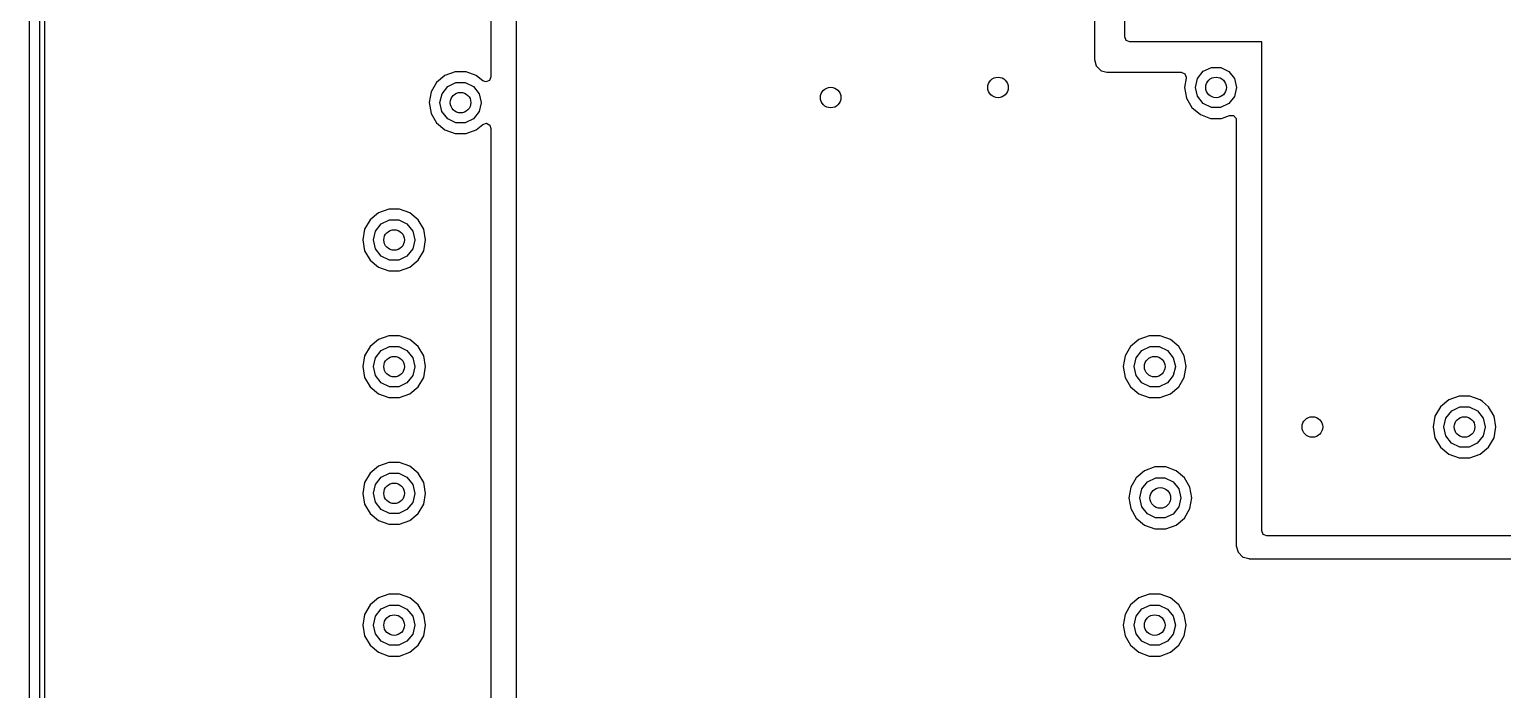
# Model space of a CAD drawing. Extents: x 2.01 to 4.77, y -4.11 to -1.35.
# Drawn here: x 2.014 to 2.586, y -3.513 to -3.257 of the extents above; entities that cross this region are included whole.
import ezdxf

# ---------------------------------------------------------------- set-up
doc = ezdxf.new("R2010")
doc.units = 0
doc.header["$MEASUREMENT"] = 0
doc.layers.add('BLACK', color=7, linetype='CONTINUOUS')

msp = doc.modelspace()

# ---------------------------------------------------------------- linework, layer by layer
at = {"layer": 'BLACK', "linetype": 'CONTINUOUS'}
for p, q in [((2.01374, -3.95082), (2.01374, -1.51381)), ((2.01768, -1.51381), (2.01768, -3.95082)), ((2.01971, -3.94988), (2.01971, -1.51476)), ((2.20276, -3.61508), (2.20276, -2.79887)), ((2.43898, -3.25985), (2.43898, -3.09843)), ((2.42716, -3.15731), (2.42716, -3.26862)), ((2.19291, -3.20817), (2.19291, -3.27545)), ((2.43955, -3.26124), (2.43898, -3.25985)), ((2.44094, -3.26181), (2.43955, -3.26124)), ((2.49213, -3.26181), (2.44094, -3.26181)), ((2.49213, -3.45178), (2.49213, -3.26181)), ((2.42716, -3.26862), (2.42783, -3.27112)), ((2.42783, -3.27112), (2.42966, -3.27295)), ((2.175, -3.27486), (2.17175, -3.27759)), ((2.17898, -3.27341), (2.175, -3.27486)), ((2.18322, -3.27341), (2.17898, -3.27341)), ((2.1872, -3.27486), (2.18322, -3.27341)), ((2.18734, -3.27497), (2.1872, -3.27486)), ((2.18969, -3.27695), (2.18734, -3.27497)), ((2.19234, -3.27683), (2.19095, -3.27741)), ((2.19291, -3.27545), (2.19234, -3.27683)), ((2.42966, -3.27295), (2.42991, -3.27302)), ((2.42991, -3.27302), (2.43204, -3.27359)), ((2.43204, -3.27359), (2.43204, -3.27359)), ((2.43204, -3.27359), (2.43216, -3.27362)), ((2.43216, -3.27362), (2.46091, -3.27362)), ((2.46091, -3.27362), (2.4623, -3.2742)), ((2.46284, -3.27592), (2.4622, -3.27953)), ((2.4623, -3.2742), (2.46287, -3.27558)), ((2.46287, -3.27558), (2.46284, -3.27592)), ((2.46641, -3.27951), (2.46721, -3.27605)), ((2.46721, -3.27605), (2.46943, -3.27327)), ((2.46943, -3.27327), (2.47264, -3.27173)), ((2.47264, -3.27173), (2.4762, -3.27173)), ((2.4762, -3.27173), (2.4794, -3.27328)), ((2.4794, -3.27328), (2.48162, -3.27606)), ((2.48162, -3.27606), (2.48241, -3.27953)), ((2.16963, -3.28126), (2.1689, -3.28543)), ((2.17175, -3.27759), (2.16963, -3.28126)), ((2.1731, -3.28542), (2.1739, -3.28195)), ((2.1739, -3.28195), (2.17612, -3.27917)), ((2.17612, -3.27917), (2.17933, -3.27763)), ((2.17933, -3.27763), (2.18289, -3.27764)), ((2.18289, -3.27764), (2.18609, -3.27918)), ((2.18609, -3.27918), (2.18831, -3.28196)), ((2.18831, -3.28196), (2.1891, -3.28543)), ((2.19095, -3.27741), (2.18969, -3.27695)), ((2.4622, -3.27953), (2.46294, -3.2837)), ((2.46719, -3.28298), (2.46641, -3.27951)), ((2.48241, -3.27956), (2.48161, -3.28302)), ((2.48241, -3.27953), (2.48241, -3.27956)), ((2.1689, -3.28543), (2.16963, -3.28961)), ((2.17389, -3.28889), (2.1731, -3.28542)), ((2.1891, -3.28546), (2.1883, -3.28893)), ((2.1891, -3.28543), (2.1891, -3.28546)), ((2.46294, -3.2837), (2.46506, -3.28737)), ((2.46506, -3.28737), (2.46831, -3.2901)), ((2.46941, -3.28577), (2.46719, -3.28298)), ((2.47261, -3.28732), (2.46941, -3.28577)), ((2.47617, -3.28733), (2.47261, -3.28732)), ((2.47938, -3.2858), (2.47617, -3.28733)), ((2.48161, -3.28302), (2.47938, -3.2858)), ((2.16963, -3.28961), (2.17175, -3.29328)), ((2.17175, -3.29328), (2.175, -3.296)), ((2.1761, -3.29168), (2.17389, -3.28889)), ((2.1793, -3.29323), (2.1761, -3.29168)), ((2.18286, -3.29324), (2.1793, -3.29323)), ((2.18607, -3.2917), (2.18286, -3.29324)), ((2.1883, -3.28893), (2.18607, -3.2917)), ((2.18782, -3.29548), (2.18969, -3.29392)), ((2.18969, -3.29392), (2.19112, -3.29346)), ((2.19112, -3.29346), (2.19245, -3.29416)), ((2.46831, -3.2901), (2.47229, -3.29155)), ((2.47229, -3.29155), (2.47653, -3.29155)), ((2.47653, -3.29155), (2.47965, -3.29041)), ((2.47965, -3.29041), (2.48115, -3.29048)), ((2.48115, -3.29048), (2.48217, -3.29158)), ((2.48217, -3.29158), (2.48228, -3.29225)), ((2.48228, -3.29225), (2.48228, -3.4576)), ((2.175, -3.296), (2.17898, -3.29745)), ((2.17898, -3.29745), (2.18322, -3.29745)), ((2.18322, -3.29745), (2.1872, -3.296)), ((2.1872, -3.296), (2.18782, -3.29548)), ((2.19245, -3.29416), (2.19291, -3.29542)), ((2.19291, -3.29542), (2.19291, -3.60498)), ((2.14922, -3.32821), (2.14597, -3.33093)), ((2.1532, -3.32676), (2.14922, -3.32821)), ((2.15744, -3.32676), (2.1532, -3.32676)), ((2.16142, -3.32821), (2.15744, -3.32676)), ((2.16467, -3.33093), (2.16142, -3.32821)), ((2.14597, -3.33093), (2.14385, -3.33461)), ((2.14812, -3.3353), (2.15034, -3.33252)), ((2.15034, -3.33252), (2.15355, -3.33098)), ((2.15355, -3.33098), (2.15711, -3.33098)), ((2.15711, -3.33098), (2.16031, -3.33253)), ((2.16031, -3.33253), (2.16253, -3.33531)), ((2.16679, -3.33461), (2.16467, -3.33093)), ((2.14385, -3.33461), (2.14312, -3.33878)), ((2.14312, -3.33878), (2.14385, -3.34295)), ((2.14732, -3.33877), (2.14812, -3.3353)), ((2.14811, -3.34224), (2.14732, -3.33877)), ((2.16332, -3.33881), (2.16252, -3.34227)), ((2.16253, -3.33531), (2.16332, -3.33878)), ((2.16332, -3.33878), (2.16332, -3.33881)), ((2.16753, -3.33878), (2.16679, -3.33461)), ((2.16679, -3.34295), (2.16753, -3.33878)), ((2.14385, -3.34295), (2.14597, -3.34662)), ((2.15032, -3.34502), (2.14811, -3.34224)), ((2.15352, -3.34657), (2.15032, -3.34502)), ((2.16029, -3.34505), (2.15708, -3.34658)), ((2.16252, -3.34227), (2.16029, -3.34505)), ((2.16467, -3.34662), (2.16679, -3.34295)), ((2.14597, -3.34662), (2.14922, -3.34935)), ((2.14922, -3.34935), (2.1532, -3.3508)), ((2.1532, -3.3508), (2.15744, -3.3508)), ((2.15708, -3.34658), (2.15352, -3.34657)), ((2.15744, -3.3508), (2.16142, -3.34935)), ((2.16142, -3.34935), (2.16467, -3.34662)), ((2.14922, -3.37742), (2.14597, -3.38015)), ((2.1532, -3.37597), (2.14922, -3.37742)), ((2.15744, -3.37597), (2.1532, -3.37597)), ((2.16142, -3.37742), (2.15744, -3.37597)), ((2.16467, -3.38015), (2.16142, -3.37742)), ((2.44449, -3.37742), (2.44125, -3.38015)), ((2.44848, -3.37597), (2.44449, -3.37742)), ((2.45272, -3.37597), (2.44848, -3.37597)), ((2.4567, -3.37742), (2.45272, -3.37597)), ((2.45995, -3.38015), (2.4567, -3.37742)), ((2.14385, -3.38382), (2.14312, -3.38799)), ((2.14597, -3.38015), (2.14385, -3.38382)), ((2.14732, -3.38798), (2.14812, -3.38451)), ((2.14812, -3.38451), (2.15034, -3.38173)), ((2.15034, -3.38173), (2.15355, -3.38019)), ((2.15355, -3.38019), (2.15711, -3.38019)), ((2.15711, -3.38019), (2.16031, -3.38174)), ((2.16031, -3.38174), (2.16253, -3.38452)), ((2.16253, -3.38452), (2.16332, -3.38799)), ((2.16679, -3.38382), (2.16467, -3.38015)), ((2.16753, -3.38799), (2.16679, -3.38382)), ((2.43913, -3.38382), (2.43839, -3.38799)), ((2.44125, -3.38015), (2.43913, -3.38382)), ((2.4426, -3.38798), (2.44339, -3.38451)), ((2.44339, -3.38451), (2.44562, -3.38173)), ((2.44562, -3.38173), (2.44882, -3.38019)), ((2.44882, -3.38019), (2.45238, -3.38019)), ((2.45238, -3.38019), (2.45559, -3.38174)), ((2.45559, -3.38174), (2.45781, -3.38452)), ((2.45781, -3.38452), (2.4586, -3.38799)), ((2.46207, -3.38382), (2.45995, -3.38015)), ((2.4628, -3.38799), (2.46207, -3.38382)), ((2.14312, -3.38799), (2.14385, -3.39217)), ((2.14811, -3.39145), (2.14732, -3.38798)), ((2.16332, -3.38802), (2.16252, -3.39149)), ((2.16332, -3.38799), (2.16332, -3.38802)), ((2.16679, -3.39217), (2.16753, -3.38799)), ((2.43839, -3.38799), (2.43913, -3.39217)), ((2.44338, -3.39145), (2.4426, -3.38798)), ((2.4586, -3.38802), (2.45779, -3.39149)), ((2.4586, -3.38799), (2.4586, -3.38802)), ((2.46207, -3.39217), (2.4628, -3.38799)), ((2.14385, -3.39217), (2.14597, -3.39584)), ((2.14597, -3.39584), (2.14922, -3.39856)), ((2.15032, -3.39424), (2.14811, -3.39145)), ((2.15352, -3.39579), (2.15032, -3.39424)), ((2.15708, -3.3958), (2.15352, -3.39579)), ((2.16029, -3.39426), (2.15708, -3.3958)), ((2.16252, -3.39149), (2.16029, -3.39426)), ((2.16142, -3.39856), (2.16467, -3.39584)), ((2.16467, -3.39584), (2.16679, -3.39217)), ((2.43913, -3.39217), (2.44125, -3.39584)), ((2.44125, -3.39584), (2.44449, -3.39856)), ((2.44559, -3.39424), (2.44338, -3.39145)), ((2.4488, -3.39579), (2.44559, -3.39424)), ((2.45236, -3.3958), (2.4488, -3.39579)), ((2.45557, -3.39426), (2.45236, -3.3958)), ((2.45779, -3.39149), (2.45557, -3.39426)), ((2.4567, -3.39856), (2.45995, -3.39584)), ((2.45995, -3.39584), (2.46207, -3.39217)), ((2.14922, -3.39856), (2.1532, -3.40001)), ((2.1532, -3.40001), (2.15744, -3.40001)), ((2.15744, -3.40001), (2.16142, -3.39856)), ((2.44449, -3.39856), (2.44848, -3.40001)), ((2.44848, -3.40001), (2.45272, -3.40001)), ((2.45272, -3.40001), (2.4567, -3.39856)), ((2.56476, -3.40085), (2.56152, -3.40357)), ((2.56875, -3.3994), (2.56476, -3.40085)), ((2.57299, -3.3994), (2.56875, -3.3994)), ((2.57697, -3.40085), (2.57299, -3.3994)), ((2.57784, -3.40157), (2.57697, -3.40085)), ((2.58022, -3.40357), (2.57784, -3.40157)), ((2.5594, -3.40724), (2.55866, -3.41142)), ((2.56152, -3.40357), (2.5594, -3.40724)), ((2.56287, -3.4114), (2.56366, -3.40794)), ((2.56366, -3.40794), (2.56589, -3.40516)), ((2.56589, -3.40516), (2.56909, -3.40362)), ((2.56909, -3.40362), (2.57265, -3.40362)), ((2.57265, -3.40362), (2.57586, -3.40517)), ((2.57586, -3.40517), (2.57807, -3.40795)), ((2.57807, -3.40795), (2.57887, -3.41142)), ((2.58234, -3.40724), (2.58022, -3.40357)), ((2.58307, -3.41142), (2.58234, -3.40724)), ((2.55866, -3.41142), (2.5594, -3.41559)), ((2.56365, -3.41487), (2.56287, -3.4114)), ((2.57887, -3.41145), (2.57806, -3.41491)), ((2.57887, -3.41142), (2.57887, -3.41145)), ((2.58234, -3.41559), (2.58307, -3.41142)), ((2.5594, -3.41559), (2.56152, -3.41926)), ((2.56152, -3.41926), (2.56476, -3.42199)), ((2.56586, -3.41766), (2.56365, -3.41487)), ((2.56907, -3.41921), (2.56586, -3.41766)), ((2.57262, -3.41922), (2.56907, -3.41921)), ((2.57584, -3.41769), (2.57262, -3.41922)), ((2.57806, -3.41491), (2.57584, -3.41769)), ((2.57697, -3.42199), (2.58022, -3.41926)), ((2.58022, -3.41926), (2.58234, -3.41559)), ((2.1532, -3.42519), (2.14922, -3.42663)), ((2.15744, -3.42519), (2.1532, -3.42519)), ((2.16142, -3.42663), (2.15744, -3.42519)), ((2.56476, -3.42199), (2.56875, -3.42344)), ((2.56875, -3.42344), (2.57299, -3.42344)), ((2.57299, -3.42344), (2.57697, -3.42199)), ((2.14597, -3.42936), (2.14385, -3.43303)), ((2.14922, -3.42663), (2.14597, -3.42936)), ((2.14812, -3.43372), (2.15034, -3.43094)), ((2.15034, -3.43094), (2.15355, -3.4294)), ((2.15355, -3.4294), (2.15711, -3.42941)), ((2.15711, -3.42941), (2.16031, -3.43095)), ((2.16031, -3.43095), (2.16253, -3.43374)), ((2.16467, -3.42936), (2.16142, -3.42663)), ((2.16679, -3.43303), (2.16467, -3.42936)), ((2.44341, -3.43113), (2.44129, -3.4348)), ((2.44665, -3.42841), (2.44341, -3.43113)), ((2.45064, -3.42696), (2.44665, -3.42841)), ((2.44778, -3.43272), (2.45098, -3.43118)), ((2.45488, -3.42696), (2.45064, -3.42696)), ((2.45098, -3.43118), (2.45454, -3.43118)), ((2.45454, -3.43118), (2.45775, -3.43272)), ((2.45886, -3.42841), (2.45488, -3.42696)), ((2.46211, -3.43113), (2.45886, -3.42841)), ((2.46422, -3.4348), (2.46211, -3.43113)), ((2.14385, -3.43303), (2.14312, -3.4372)), ((2.14732, -3.43719), (2.14812, -3.43372)), ((2.16253, -3.43374), (2.16332, -3.4372)), ((2.16753, -3.4372), (2.16679, -3.43303)), ((2.44129, -3.4348), (2.44055, -3.43898)), ((2.44476, -3.43896), (2.44555, -3.43549)), ((2.44555, -3.43549), (2.44778, -3.43272)), ((2.45775, -3.43272), (2.45996, -3.43551)), ((2.45996, -3.43551), (2.46076, -3.43898)), ((2.46496, -3.43898), (2.46422, -3.4348)), ((2.14312, -3.4372), (2.14385, -3.44138)), ((2.14385, -3.44138), (2.14597, -3.44505)), ((2.14811, -3.44066), (2.14732, -3.43719)), ((2.15032, -3.44345), (2.14811, -3.44066)), ((2.16252, -3.4407), (2.16029, -3.44347)), ((2.16332, -3.43723), (2.16252, -3.4407)), ((2.16332, -3.4372), (2.16332, -3.43723)), ((2.16467, -3.44505), (2.16679, -3.44138)), ((2.16679, -3.44138), (2.16753, -3.4372)), ((2.44055, -3.43898), (2.44129, -3.44315)), ((2.44554, -3.44243), (2.44476, -3.43896)), ((2.44775, -3.44522), (2.44554, -3.44243)), ((2.45995, -3.44247), (2.45773, -3.44525)), ((2.46076, -3.439), (2.45995, -3.44247)), ((2.46076, -3.43898), (2.46076, -3.439)), ((2.46422, -3.44315), (2.46496, -3.43898)), ((2.14597, -3.44505), (2.14922, -3.44777)), ((2.14922, -3.44777), (2.1532, -3.44922)), ((2.15352, -3.445), (2.15032, -3.44345)), ((2.15708, -3.44501), (2.15352, -3.445)), ((2.16029, -3.44347), (2.15708, -3.44501)), ((2.15744, -3.44922), (2.16142, -3.44777)), ((2.16142, -3.44777), (2.16467, -3.44505)), ((2.44129, -3.44315), (2.44341, -3.44682)), ((2.44341, -3.44682), (2.44665, -3.44955)), ((2.45096, -3.44677), (2.44775, -3.44522)), ((2.45451, -3.44678), (2.45096, -3.44677)), ((2.45773, -3.44525), (2.45451, -3.44678)), ((2.45886, -3.44955), (2.46211, -3.44682)), ((2.46211, -3.44682), (2.46422, -3.44315)), ((2.1532, -3.44922), (2.15744, -3.44922)), ((2.44665, -3.44955), (2.45064, -3.451)), ((2.45064, -3.451), (2.45488, -3.451)), ((2.45488, -3.451), (2.45886, -3.44955)), ((2.4927, -3.45317), (2.49213, -3.45178)), ((2.49409, -3.45374), (2.4927, -3.45317)), ((2.6063, -3.45374), (2.49409, -3.45374)), ((2.48228, -3.4576), (2.48295, -3.4601)), ((2.48295, -3.4601), (2.48478, -3.46193)), ((2.48478, -3.46193), (2.48503, -3.462)), ((2.48503, -3.462), (2.48716, -3.46257)), ((2.48716, -3.46257), (2.48716, -3.46257)), ((2.48716, -3.46257), (2.48728, -3.4626)), ((2.48728, -3.4626), (2.5912, -3.4626)), ((2.1532, -3.47637), (2.14922, -3.47782)), ((2.15744, -3.47637), (2.1532, -3.47637)), ((2.16142, -3.47782), (2.15744, -3.47637)), ((2.44848, -3.47637), (2.44449, -3.47782)), ((2.45272, -3.47637), (2.44848, -3.47637)), ((2.4567, -3.47782), (2.45272, -3.47637)), ((2.14597, -3.48054), (2.14385, -3.48421)), ((2.14922, -3.47782), (2.14597, -3.48054)), ((2.14812, -3.4849), (2.15034, -3.48212)), ((2.15034, -3.48212), (2.15355, -3.48058)), ((2.15355, -3.48058), (2.15711, -3.48059)), ((2.15711, -3.48059), (2.16031, -3.48213)), ((2.16031, -3.48213), (2.16253, -3.48492)), ((2.16467, -3.48054), (2.16142, -3.47782)), ((2.16679, -3.48421), (2.16467, -3.48054)), ((2.44125, -3.48054), (2.43913, -3.48421)), ((2.44449, -3.47782), (2.44125, -3.48054)), ((2.44339, -3.4849), (2.44562, -3.48212)), ((2.44562, -3.48212), (2.44882, -3.48058)), ((2.44882, -3.48058), (2.45238, -3.48059)), ((2.45238, -3.48059), (2.45559, -3.48213)), ((2.45559, -3.48213), (2.45781, -3.48492)), ((2.45995, -3.48054), (2.4567, -3.47782)), ((2.46207, -3.48421), (2.45995, -3.48054)), ((2.14385, -3.48421), (2.14312, -3.48839)), ((2.14312, -3.48839), (2.14385, -3.49256)), ((2.14732, -3.48837), (2.14812, -3.4849)), ((2.14811, -3.49184), (2.14732, -3.48837)), ((2.16332, -3.48841), (2.16252, -3.49188)), ((2.16253, -3.48492), (2.16332, -3.48839)), ((2.16332, -3.48839), (2.16332, -3.48841)), ((2.16753, -3.48839), (2.16679, -3.48421)), ((2.16679, -3.49256), (2.16753, -3.48839)), ((2.43913, -3.48421), (2.43839, -3.48839)), ((2.43839, -3.48839), (2.43913, -3.49256)), ((2.4426, -3.48837), (2.44339, -3.4849)), ((2.44338, -3.49184), (2.4426, -3.48837)), ((2.4586, -3.48841), (2.45779, -3.49188)), ((2.45781, -3.48492), (2.4586, -3.48839)), ((2.4586, -3.48839), (2.4586, -3.48841)), ((2.4628, -3.48839), (2.46207, -3.48421)), ((2.46207, -3.49256), (2.4628, -3.48839)), ((2.14385, -3.49256), (2.14597, -3.49623)), ((2.15032, -3.49463), (2.14811, -3.49184)), ((2.16252, -3.49188), (2.16029, -3.49466)), ((2.16467, -3.49623), (2.16679, -3.49256)), ((2.43913, -3.49256), (2.44125, -3.49623)), ((2.44559, -3.49463), (2.44338, -3.49184)), ((2.45779, -3.49188), (2.45557, -3.49466)), ((2.45995, -3.49623), (2.46207, -3.49256)), ((2.14597, -3.49623), (2.14922, -3.49896)), ((2.14922, -3.49896), (2.1532, -3.50041)), ((2.15352, -3.49618), (2.15032, -3.49463)), ((2.15708, -3.49619), (2.15352, -3.49618)), ((2.16029, -3.49466), (2.15708, -3.49619)), ((2.15744, -3.50041), (2.16142, -3.49896)), ((2.16142, -3.49896), (2.16467, -3.49623)), ((2.44125, -3.49623), (2.44449, -3.49896)), ((2.44449, -3.49896), (2.44848, -3.50041)), ((2.4488, -3.49618), (2.44559, -3.49463)), ((2.45236, -3.49619), (2.4488, -3.49618)), ((2.45557, -3.49466), (2.45236, -3.49619)), ((2.45272, -3.50041), (2.4567, -3.49896)), ((2.4567, -3.49896), (2.45995, -3.49623)), ((2.1532, -3.50041), (2.15744, -3.50041)), ((2.44848, -3.50041), (2.45272, -3.50041))]:
    msp.add_line(p, q, dxfattribs=at)
at = {"layer": 'BLACK'}
for centre in [(2.38976, -3.27953), (2.47441, -3.27953), (2.1811, -3.28543), (2.3248, -3.28346), (2.15532, -3.33878), (2.15532, -3.38799), (2.4506, -3.38799), (2.51181, -3.41142), (2.57087, -3.41142), (2.15532, -3.4372), (2.45276, -3.43898), (2.15532, -3.48839), (2.4506, -3.48839)]:
    msp.add_circle(centre, 0.004, dxfattribs=at)

doc.saveas('drawing.dxf')
